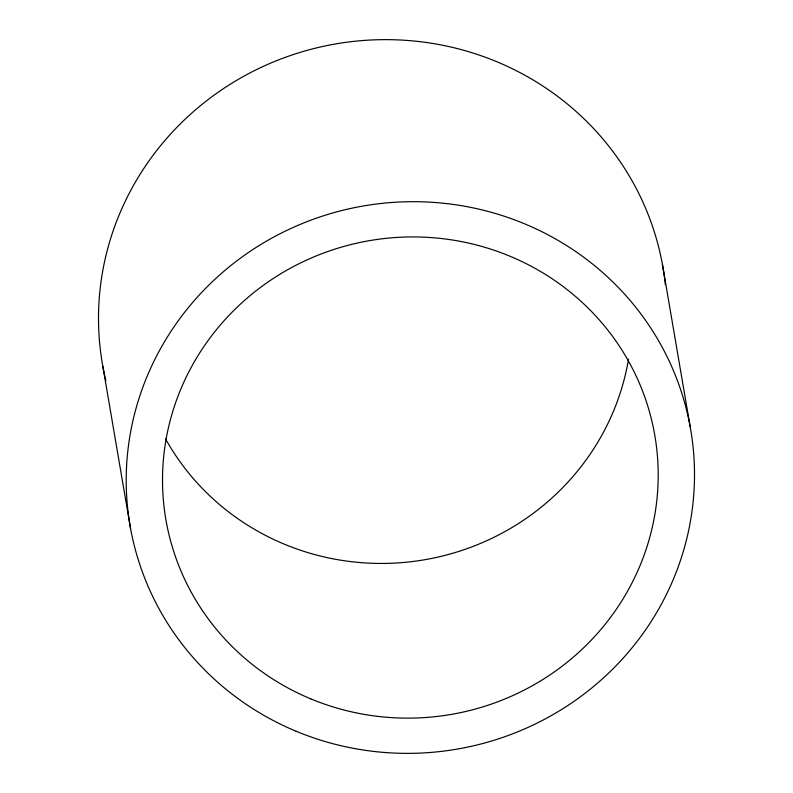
<?xml version="1.0" encoding="UTF-8"?>
<svg xmlns="http://www.w3.org/2000/svg" width="793" height="793" viewBox="0 0 793 793"><rect width="100%" height="100%" fill="white"/><g stroke="black" fill="none" stroke-linecap="round" stroke-linejoin="round"><path stroke-width="1.19" d="M662.433 264.475L690.138 426.535M102.862 366.465L130.567 528.525M105.846 380.59A284.4 275.587 -9.7 0 1 336.093 43.853A284.4 275.587 -9.7 0 1 665.347 284.707M628.522 359.12A248.07 240.388 -9.7 0 1 424.721 559.729A248.07 240.388 -9.7 0 1 165.529 438.856M296.156 731.255A284.4 275.587 -9.7 0 0 692.785 444.367A284.4 275.587 -9.7 0 0 242.113 256.952A284.4 275.587 -9.7 0 0 296.156 731.255M310.747 698.851A248.07 240.388 -9.7 0 0 656.703 448.6A248.07 240.388 -9.7 0 0 263.603 285.133A248.07 240.388 -9.7 0 0 310.747 698.851"/></g></svg>
